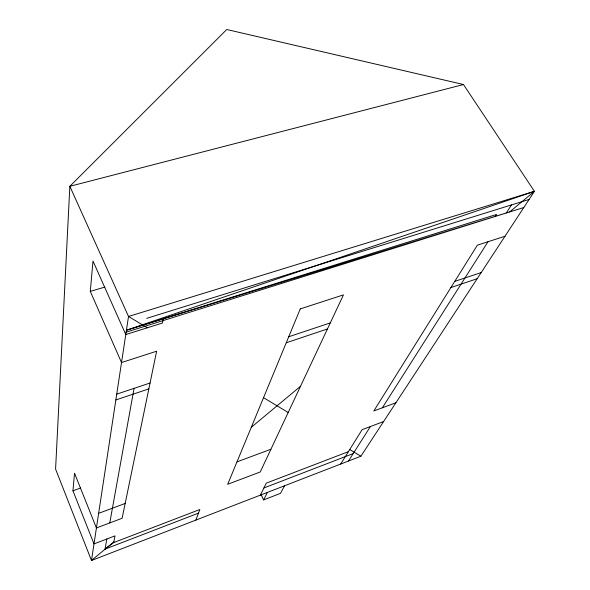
<?xml version="1.0" encoding="UTF-8"?>
<svg xmlns="http://www.w3.org/2000/svg" width="590" height="590" viewBox="0 0 590 590"><rect width="100%" height="100%" fill="white"/><g stroke="black" fill="none" stroke-linecap="round" stroke-linejoin="round"><path stroke-width="0.89" d="M106.864 538.987L105.042 549.113L113.678 542.586L115.006 535.875L93.994 543.899L72.954 490.784L74.532 473.202L96.413 527.954L122.108 518.278L156.63 351.212L121.518 362.562L90.292 291.394L92.991 261.053L125.773 334.56L162.449 323.032L163.349 318.674M109.77 522.924L134.063 388.36M195.873 520.092L199.84 509.509L113.678 542.586M260.389 495.128L266.304 483.144L348.402 451.652M260.913 494.199L263.612 499.922L267.418 492.407M284.557 485.769L280.501 493.351L263.612 499.922M340.659 464.057L362.142 429.653L383.603 421.555M495.305 216.449L496.566 214.428L126.43 330.223L534.415 191.315L463.482 84.525L226.744 29.5L69.849 186.3L55.585 469.102L91.48 560.5L360.888 456.225L534.415 191.315L128.517 316.469L91.48 560.5L113.818 541.878M348.454 461.041L370.417 426.533M382.335 407.801L488.033 241.723M506.309 212.997L511.442 204.936M251.281 427.308L300.517 386.266M509.657 211.95L534.415 191.315M105.042 549.113L198.483 513.138M263.929 487.945L353.204 453.585M98.633 513.33L125.169 503.462M236.974 461.874L270.913 449.248M395.92 402.749L373.809 410.972L477.376 245.16L504.974 236.258M72.954 490.784L80.564 488.033M115.847 399.946L148.85 388.876M286.253 342.775L327.45 328.955M450.908 287.536L477.155 278.731M116.724 394.142L150.052 383.028M288.746 336.757L330.297 322.892M454.757 281.371L481.204 272.55M126.135 332.17L523.802 207.518L126.43 330.223M146.711 318.342L529.082 199.45M90.292 291.394L104.784 287.101M463.482 84.525L69.849 186.3L128.517 316.469L147.33 327.782M263.538 397.675L288.185 412.499M349.737 449.521L360.888 456.225M300.258 308.917L227.703 484.287L260.242 471.971L343.461 294.882L300.258 308.917"/></g></svg>
